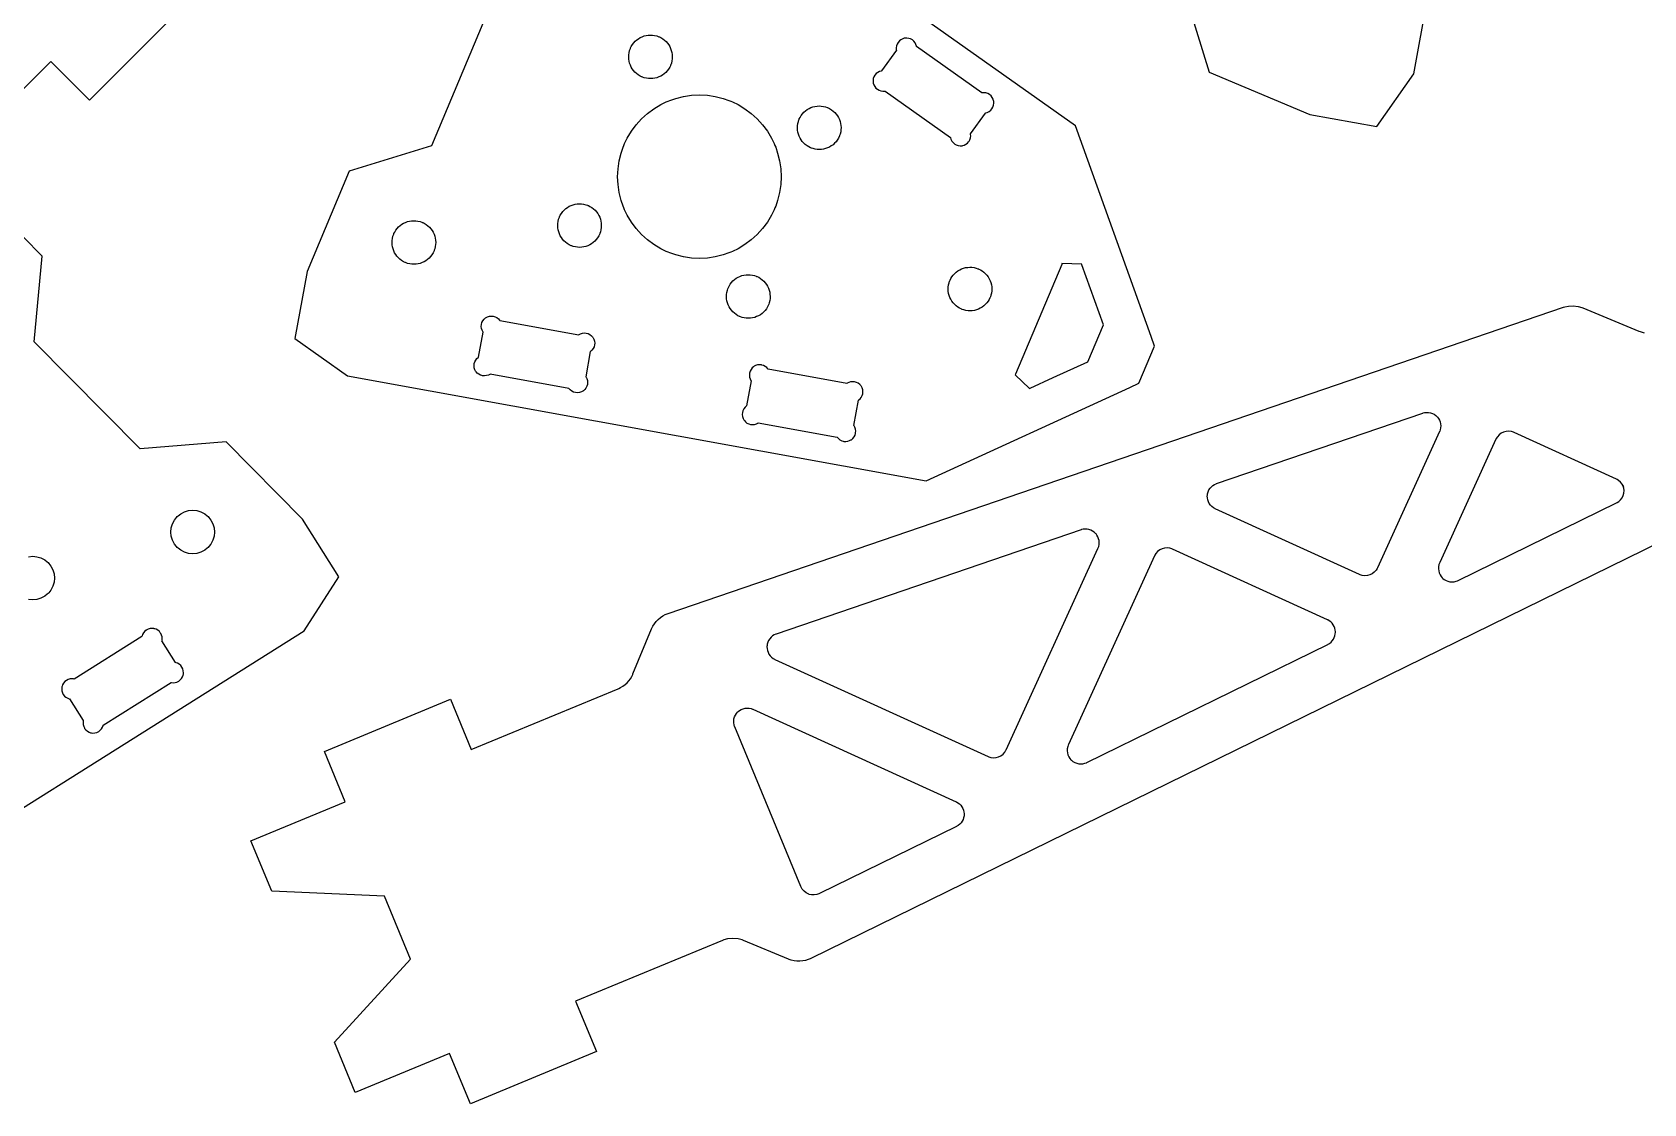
# Model space of a CAD drawing. Extents: x 0 to 997, y 0 to 569.
# Drawn here: x 519.2 to 637.4, y 0.2 to 78.8 of the extents above; entities that cross this region are included whole.
import ezdxf

# ---------------------------------------------------------------- set-up
doc = ezdxf.new("R2010")
doc.units = 0
doc.layers.get('0').update_dxf_attribs({"linetype": 'CONTINUOUS'})

msp = doc.modelspace()

# ---------------------------------------------------------------- linework, layer by layer
at = {"color": 0}
for points in [[(587.854, 83.3313), (593.475, 86.2197), (603.665, 81.936), (605.533, 75.8989), (612.897, 72.8033), (617.817, 71.9092), (620.551, 75.7714), (628.269, 118.237), (621.404, 133.165), (621.092, 133.845), (618.372, 134.988), (617.668, 134.736), (602.199, 129.197), (577.256, 93.9725), (576.41, 89.3165), (580.49, 86.4271), (587.854, 83.3313)], [(549.856, 86.3106), (552.743, 80.6897), (548.46, 70.5), (542.422, 68.6315), (539.326, 61.2681), (538.433, 56.3488), (542.294, 53.6139), (584.761, 45.8951), (599.689, 52.7604), (600.369, 53.0735), (601.512, 55.7921), (601.26, 56.4972), (595.721, 71.9664), (560.496, 96.9088), (555.84, 97.755), (552.951, 93.6744), (549.856, 86.3106)], [(563.915, 75.5501), (563.878, 75.5658), (563.768, 75.6204), (563.631, 75.7036), (563.504, 75.7987), (563.389, 75.9047), (563.285, 76.0204), (563.193, 76.145), (563.115, 76.2772), (563.05, 76.4161), (562.997, 76.5606), (562.96, 76.7096), (562.936, 76.8622), (562.928, 77.0171), (562.933, 77.1736), (562.957, 77.3303), (562.994, 77.4864), (563.033, 77.6029), (563.05, 77.6407), (563.065, 77.6785), (563.119, 77.7886), (563.203, 77.9261), (563.299, 78.0526), (563.404, 78.1679), (563.519, 78.2714), (563.644, 78.3626), (563.776, 78.4411), (563.915, 78.5065), (564.06, 78.5585), (564.21, 78.5965), (564.361, 78.62), (564.517, 78.6288), (564.674, 78.6222), (564.829, 78.6), (564.986, 78.5615), (565.103, 78.5222), (565.14, 78.5065), (565.178, 78.491), (565.287, 78.4364), (565.425, 78.3532), (565.553, 78.2581), (565.668, 78.1521), (565.771, 78.0362), (565.863, 77.9118), (565.94, 77.7796), (566.006, 77.6407), (566.058, 77.4961), (566.096, 77.3471), (566.119, 77.1946), (566.128, 77.0396), (566.122, 76.8832), (566.1, 76.7264), (566.061, 76.5704), (566.022, 76.4539), (566.006, 76.4161), (565.99, 76.3783), (565.936, 76.2681), (565.853, 76.1307), (565.757, 76.004), (565.651, 75.8889), (565.536, 75.7854), (565.411, 75.6942), (565.279, 75.6156), (565.14, 75.5501), (564.996, 75.4983), (564.847, 75.4603), (564.694, 75.4368), (564.539, 75.4281), (564.383, 75.4346), (564.226, 75.4568), (564.069, 75.4951), (563.953, 75.5344), (563.915, 75.5501)], [(584.047, 77.7815), (584.042, 77.8189), (584.007, 77.9281), (583.94, 78.0594), (583.851, 78.1733), (583.742, 78.2674), (583.617, 78.3389), (583.479, 78.3857), (583.333, 78.405), (583.219, 78.401), (583.182, 78.3946), (583.144, 78.3882), (583.036, 78.354), (582.904, 78.2872), (582.79, 78.1976), (582.696, 78.0888), (582.625, 77.9639), (582.578, 77.8267), (582.558, 77.6806), (582.563, 77.5663), (582.569, 77.5289), (581.483, 75.9957), (581.446, 75.9893), (581.338, 75.9551), (581.206, 75.8883), (581.092, 75.7987), (580.997, 75.6899), (580.926, 75.565), (580.879, 75.4278), (580.86, 75.2817), (580.864, 75.1674), (580.871, 75.13), (580.876, 75.0928), (580.911, 74.9836), (580.978, 74.8522), (581.068, 74.7383), (581.176, 74.6443), (581.301, 74.5728), (581.439, 74.5261), (581.585, 74.5067), (581.699, 74.5107), (581.736, 74.5171), (586.533, 71.1199), (586.54, 71.0837), (586.574, 70.9775), (586.639, 70.8467), (586.728, 70.731), (586.81, 70.6554), (586.84, 70.6342), (586.869, 70.6129), (586.968, 70.5611), (587.107, 70.5149), (587.253, 70.4965), (587.364, 70.5007), (587.4, 70.5069), (587.436, 70.5132), (587.542, 70.5461), (587.672, 70.6117), (587.789, 70.7013), (587.864, 70.7829), (587.885, 70.8128), (587.907, 70.8428), (587.958, 70.9413), (588.004, 71.0801), (588.022, 71.2253), (588.018, 71.3364), (588.012, 71.3726), (589.099, 72.9058), (589.135, 72.9122), (589.244, 72.9464), (589.376, 73.0132), (589.49, 73.1028), (589.583, 73.2117), (589.656, 73.3365), (589.703, 73.4737), (589.721, 73.6199), (589.718, 73.7342), (589.711, 73.7714), (589.704, 73.8088), (589.671, 73.9179), (589.604, 74.0493), (589.514, 74.1632), (589.406, 74.2572), (589.281, 74.3287), (589.143, 74.3756), (588.997, 74.3949), (588.883, 74.3908), (588.846, 74.3844), (584.047, 77.7815)], [(565.821, 62.6892), (565.683, 62.746), (565.285, 62.9432), (564.779, 63.2468), (564.308, 63.5965), (563.875, 63.9899), (563.481, 64.4235), (563.132, 64.8944), (562.828, 65.3997), (562.631, 65.7994), (562.574, 65.9364), (562.517, 66.0733), (562.374, 66.4956), (562.231, 67.0674), (562.146, 67.6478), (562.117, 68.2325), (562.146, 68.8172), (562.231, 69.3976), (562.374, 69.9694), (562.517, 70.3917), (562.574, 70.5285), (562.631, 70.6656), (562.828, 71.0653), (563.132, 71.5706), (563.481, 72.0415), (563.875, 72.4751), (564.308, 72.8683), (564.779, 73.2182), (565.285, 73.5217), (565.683, 73.719), (565.821, 73.7757), (565.958, 73.8325), (566.381, 73.9756), (566.951, 74.1183), (567.532, 74.2039), (568.117, 74.2325), (568.701, 74.2039), (569.282, 74.1183), (569.854, 73.9756), (570.276, 73.8325), (570.412, 73.7757), (570.55, 73.719), (570.95, 73.5217), (571.456, 73.2182), (571.926, 72.8683), (572.36, 72.4751), (572.753, 72.0415), (573.103, 71.5706), (573.407, 71.0653), (573.604, 70.6656), (573.66, 70.5285), (573.717, 70.3917), (573.86, 69.9694), (574.003, 69.3976), (574.089, 68.8172), (574.117, 68.2325), (574.089, 67.6478), (574.003, 67.0674), (573.86, 66.4956), (573.717, 66.0733), (573.66, 65.9364), (573.604, 65.7994), (573.407, 65.3997), (573.103, 64.8944), (572.753, 64.4235), (572.36, 63.9899), (571.926, 63.5965), (571.456, 63.2468), (570.95, 62.9432), (570.55, 62.746), (570.412, 62.6892), (570.276, 62.6325), (569.854, 62.4893), (569.282, 62.3467), (568.701, 62.261), (568.117, 62.2325), (567.532, 62.261), (566.951, 62.3467), (566.381, 62.4893), (565.958, 62.6325), (565.821, 62.6892)], [(576.3, 70.3435), (576.262, 70.3592), (576.153, 70.4138), (576.015, 70.4969), (575.889, 70.5921), (575.774, 70.6979), (575.669, 70.8137), (575.579, 70.9382), (575.5, 71.0704), (575.435, 71.2093), (575.383, 71.3539), (575.344, 71.5029), (575.321, 71.6556), (575.313, 71.8104), (575.319, 71.9668), (575.342, 72.1236), (575.379, 72.2797), (575.419, 72.3961), (575.435, 72.4339), (575.45, 72.4717), (575.506, 72.5819), (575.588, 72.7194), (575.683, 72.846), (575.789, 72.9613), (575.906, 73.0647), (576.029, 73.1558), (576.161, 73.2344), (576.3, 73.2999), (576.446, 73.3518), (576.594, 73.3897), (576.747, 73.4133), (576.901, 73.4221), (577.058, 73.4156), (577.215, 73.3932), (577.371, 73.3549), (577.488, 73.3156), (577.525, 73.2999), (577.563, 73.2842), (577.674, 73.2297), (577.811, 73.1464), (577.938, 73.0514), (578.053, 72.9454), (578.156, 72.8296), (578.247, 72.7051), (578.325, 72.5729), (578.392, 72.434), (578.443, 72.2894), (578.481, 72.1404), (578.504, 71.9879), (578.514, 71.8329), (578.507, 71.6765), (578.485, 71.5197), (578.446, 71.3637), (578.407, 71.2472), (578.392, 71.2093), (578.375, 71.1717), (578.321, 71.0614), (578.238, 70.9239), (578.143, 70.7974), (578.036, 70.6821), (577.921, 70.5786), (577.796, 70.4875), (577.664, 70.4089), (577.525, 70.3435), (577.381, 70.2915), (577.232, 70.2536), (577.079, 70.23), (576.924, 70.2213), (576.768, 70.2278), (576.611, 70.2501), (576.456, 70.2885), (576.339, 70.3278), (576.3, 70.3435)], [(533.387, 48.7729), (527.089, 48.2553), (519.315, 56.1124), (519.899, 62.4049), (514.281, 68.0826), (510.078, 70.7914), (506.074, 68.2697), (482.69, 31.9903), (483.321, 15.5718), (483.35, 14.8233), (485.424, 12.727), (486.172, 12.6904), (502.583, 11.8872), (539.107, 34.8858), (541.671, 38.8636), (539.007, 43.0947), (533.387, 48.7729)], [(558.708, 63.165), (558.671, 63.1807), (558.561, 63.2353), (558.424, 63.3185), (558.297, 63.4136), (558.182, 63.5196), (558.078, 63.6353), (557.988, 63.7599), (557.908, 63.8921), (557.843, 64.031), (557.792, 64.1754), (557.753, 64.3244), (557.729, 64.4771), (557.721, 64.6321), (557.728, 64.7885), (557.75, 64.9451), (557.787, 65.1013), (557.828, 65.2178), (557.843, 65.2556), (557.858, 65.2933), (557.912, 65.4035), (557.996, 65.541), (558.092, 65.6676), (558.197, 65.7828), (558.314, 65.8863), (558.438, 65.9775), (558.569, 66.0561), (558.708, 66.1215), (558.853, 66.1733), (559.003, 66.2114), (559.156, 66.2349), (559.31, 66.2436), (559.467, 66.2371), (559.624, 66.2149), (559.779, 66.1765), (559.896, 66.1372), (559.933, 66.1215), (559.971, 66.1058), (560.082, 66.0512), (560.219, 65.9681), (560.346, 65.8729), (560.461, 65.7669), (560.564, 65.6513), (560.656, 65.5267), (560.733, 65.3944), (560.8, 65.2556), (560.851, 65.1111), (560.889, 64.9621), (560.912, 64.8094), (560.921, 64.6544), (560.915, 64.4981), (560.893, 64.3412), (560.854, 64.1853), (560.815, 64.0688), (560.8, 64.031), (560.783, 63.9932), (560.729, 63.8829), (560.646, 63.7456), (560.551, 63.6189), (560.444, 63.5038), (560.329, 63.4003), (560.204, 63.309), (560.072, 63.2306), (559.933, 63.165), (559.789, 63.1131), (559.64, 63.0751), (559.488, 63.0517), (559.332, 63.0429), (559.176, 63.0494), (559.019, 63.0717), (558.863, 63.1101), (558.747, 63.1494), (558.708, 63.165)], [(546.554, 61.9222), (546.517, 61.9379), (546.407, 61.9925), (546.269, 62.0757), (546.143, 62.1708), (546.028, 62.2768), (545.924, 62.3925), (545.833, 62.5171), (545.754, 62.6493), (545.689, 62.7882), (545.637, 62.9326), (545.599, 63.0817), (545.575, 63.2343), (545.567, 63.3892), (545.574, 63.5457), (545.596, 63.7024), (545.633, 63.8585), (545.674, 63.975), (545.689, 64.0126), (545.704, 64.0506), (545.76, 64.1607), (545.842, 64.2982), (545.938, 64.4247), (546.043, 64.54), (546.16, 64.6435), (546.283, 64.7346), (546.415, 64.8132), (546.554, 64.8786), (546.699, 64.9306), (546.849, 64.9685), (547.001, 64.9921), (547.156, 65.0008), (547.313, 64.9943), (547.469, 64.9719), (547.625, 64.9336), (547.742, 64.8943), (547.779, 64.8786), (547.817, 64.8631), (547.928, 64.8085), (548.065, 64.7251), (548.192, 64.6301), (548.307, 64.5242), (548.41, 64.4083), (548.501, 64.2839), (548.579, 64.1517), (548.646, 64.0128), (548.697, 63.8682), (548.735, 63.7192), (548.758, 63.5667), (548.768, 63.4117), (548.761, 63.2553), (548.739, 63.0985), (548.7, 62.9425), (548.661, 62.826), (548.646, 62.7882), (548.629, 62.7504), (548.575, 62.6401), (548.492, 62.5028), (548.397, 62.3761), (548.29, 62.261), (548.175, 62.1575), (548.05, 62.0663), (547.918, 61.9876), (547.779, 61.9222), (547.635, 61.8703), (547.486, 61.8324), (547.333, 61.8088), (547.178, 61.8001), (547.022, 61.8065), (546.865, 61.8289), (546.71, 61.8672), (546.593, 61.9065), (546.554, 61.9222)], [(587.36, 58.5078), (587.322, 58.5235), (587.213, 58.5781), (587.075, 58.6612), (586.949, 58.7563), (586.833, 58.8624), (586.729, 58.9781), (586.639, 59.1026), (586.56, 59.2349), (586.494, 59.3738), (586.443, 59.5182), (586.404, 59.6672), (586.381, 59.8197), (586.372, 59.9747), (586.379, 60.1313), (586.401, 60.2879), (586.439, 60.4439), (586.479, 60.5606), (586.494, 60.5982), (586.51, 60.6361), (586.565, 60.7463), (586.649, 60.8837), (586.743, 61.0103), (586.849, 61.1256), (586.965, 61.229), (587.089, 61.3201), (587.221, 61.3987), (587.36, 61.4642), (587.506, 61.5161), (587.654, 61.554), (587.807, 61.5776), (587.961, 61.5864), (588.118, 61.5799), (588.275, 61.5575), (588.431, 61.5192), (588.547, 61.4799), (588.585, 61.4642), (588.622, 61.4486), (588.733, 61.394), (588.871, 61.3108), (588.997, 61.2157), (589.113, 61.1097), (589.215, 60.9939), (589.307, 60.8694), (589.386, 60.7372), (589.451, 60.5983), (589.503, 60.4537), (589.54, 60.3047), (589.564, 60.1522), (589.574, 59.9972), (589.567, 59.8408), (589.544, 59.684), (589.506, 59.5281), (589.467, 59.4115), (589.451, 59.3738), (589.435, 59.336), (589.381, 59.2257), (589.297, 59.0883), (589.203, 58.9617), (589.096, 58.8465), (588.981, 58.7431), (588.856, 58.6518), (588.724, 58.5732), (588.585, 58.5078), (588.44, 58.4558), (588.292, 58.4179), (588.139, 58.3943), (587.983, 58.3857), (587.828, 58.3921), (587.671, 58.4144), (587.515, 58.4528), (587.399, 58.4921), (587.36, 58.5078)], [(594.722, 61.8483), (594.7, 61.7957), (591.314, 53.7406), (591.292, 53.6878), (592.333, 52.6797), (592.385, 52.7036), (594.075, 53.4808), (596.618, 54.6503), (597.761, 57.369), (596.822, 59.9906), (596.19, 61.7553), (596.171, 61.8092), (594.722, 61.8483)], [(571.094, 57.9583), (571.056, 57.974), (570.946, 58.0286), (570.808, 58.1118), (570.682, 58.2068), (570.567, 58.3129), (570.464, 58.4286), (570.372, 58.5532), (570.293, 58.6854), (570.228, 58.8243), (570.176, 58.9688), (570.137, 59.1178), (570.115, 59.2703), (570.106, 59.4254), (570.113, 59.5818), (570.135, 59.7385), (570.174, 59.8946), (570.213, 60.0111), (570.228, 60.0489), (570.243, 60.0867), (570.299, 60.1968), (570.382, 60.3343), (570.476, 60.4608), (570.582, 60.5761), (570.699, 60.6796), (570.822, 60.7708), (570.956, 60.8493), (571.094, 60.9147), (571.239, 60.9667), (571.387, 61.0047), (571.54, 61.0282), (571.694, 61.0369), (571.851, 61.0304), (572.008, 61.0082), (572.164, 60.9697), (572.281, 60.9304), (572.318, 60.9147), (572.357, 60.8992), (572.467, 60.8446), (572.604, 60.7614), (572.731, 60.6663), (572.846, 60.5603), (572.949, 60.4444), (573.04, 60.32), (573.119, 60.1878), (573.185, 60.0489), (573.236, 59.9043), (573.275, 59.7553), (573.297, 59.6028), (573.307, 59.4478), (573.3, 59.2914), (573.278, 59.1347), (573.239, 58.9786), (573.2, 58.8621), (573.185, 58.8243), (573.169, 58.7865), (573.114, 58.6764), (573.031, 58.5389), (572.936, 58.4122), (572.831, 58.2971), (572.714, 58.1936), (572.59, 58.1024), (572.457, 58.0237), (572.318, 57.9583), (572.174, 57.9065), (572.025, 57.8685), (571.872, 57.845), (571.718, 57.8362), (571.561, 57.8428), (571.404, 57.865), (571.249, 57.9033), (571.132, 57.9428), (571.094, 57.9583)], [(559.261, 56.6285), (559.292, 56.65), (559.393, 56.7021), (559.533, 56.7463), (559.678, 56.7619), (559.821, 56.7499), (559.96, 56.7107), (560.089, 56.6453), (560.206, 56.5544), (560.282, 56.47), (560.304, 56.4389), (560.325, 56.4078), (560.378, 56.306), (560.422, 56.1653), (560.438, 56.0213), (560.425, 55.8778), (560.386, 55.7393), (560.321, 55.61), (560.231, 55.4939), (560.146, 55.4168), (560.114, 55.3953), (559.778, 53.5469), (559.8, 53.5158), (559.851, 53.4139), (559.896, 53.2733), (559.911, 53.1292), (559.9, 52.9858), (559.861, 52.8474), (559.794, 52.7181), (559.704, 52.6019), (559.619, 52.5249), (559.589, 52.5033), (559.557, 52.4818), (559.456, 52.4299), (559.315, 52.3857), (559.171, 52.37), (559.028, 52.3821), (558.889, 52.4211), (558.76, 52.4865), (558.643, 52.5774), (558.567, 52.6619), (558.544, 52.6929), (552.761, 53.7443), (552.731, 53.7235), (552.632, 53.6726), (552.493, 53.6279), (552.347, 53.6111), (552.236, 53.6165), (552.2, 53.6231), (552.164, 53.6296), (552.058, 53.6636), (551.928, 53.7306), (551.814, 53.8214), (551.739, 53.9038), (551.718, 53.934), (551.697, 53.9642), (551.646, 54.0632), (551.601, 54.2025), (551.585, 54.3479), (551.59, 54.4589), (551.596, 54.495), (551.603, 54.5313), (551.637, 54.6371), (551.704, 54.7672), (551.794, 54.8819), (551.876, 54.9567), (551.907, 54.9775), (552.243, 56.826), (552.222, 56.8571), (552.169, 56.9589), (552.125, 57.0996), (552.11, 57.2436), (552.122, 57.3871), (552.161, 57.5256), (552.226, 57.6549), (552.317, 57.771), (552.401, 57.8481), (552.433, 57.8696), (552.464, 57.8911), (552.565, 57.9431), (552.707, 57.9872), (552.85, 58.0029), (552.994, 57.9908), (553.132, 57.9517), (553.262, 57.8864), (553.378, 57.7954), (553.456, 57.711), (553.476, 57.6799), (559.261, 56.6285)], [(578.222, 49.1164), (578.243, 49.0861), (578.318, 49.0038), (578.433, 48.9128), (578.563, 48.846), (578.669, 48.8119), (578.706, 48.8053), (578.742, 48.7988), (578.853, 48.7933), (578.997, 48.8101), (579.137, 48.8549), (579.236, 48.9057), (579.267, 48.9265), (579.296, 48.9475), (579.379, 49.0222), (579.469, 49.1369), (579.536, 49.2671), (579.571, 49.3731), (579.578, 49.4092), (579.583, 49.4453), (579.589, 49.5564), (579.572, 49.7017), (579.528, 49.841), (579.476, 49.94), (579.456, 49.9701), (579.792, 51.8186), (579.824, 51.8401), (579.907, 51.9172), (579.999, 52.0332), (580.064, 52.1626), (580.103, 52.3011), (580.115, 52.4444), (580.099, 52.5886), (580.056, 52.7292), (580.003, 52.8311), (579.982, 52.8621), (579.96, 52.8932), (579.883, 52.9778), (579.767, 53.0686), (579.637, 53.134), (579.499, 53.1731), (579.356, 53.1853), (579.211, 53.1696), (579.071, 53.1254), (578.969, 53.0733), (578.938, 53.0518), (573.154, 54.1032), (573.133, 54.1333), (573.058, 54.2157), (572.944, 54.3067), (572.814, 54.3735), (572.708, 54.4075), (572.672, 54.4142), (572.636, 54.4207), (572.525, 54.4261), (572.379, 54.4093), (572.24, 54.3646), (572.14, 54.3138), (572.111, 54.2928), (572.079, 54.2714), (571.994, 54.1943), (571.904, 54.0782), (571.839, 53.9489), (571.8, 53.8103), (571.787, 53.6669), (571.803, 53.5228), (571.847, 53.3822), (571.9, 53.2803), (571.921, 53.2493), (571.585, 51.4008), (571.554, 51.3794), (571.469, 51.3024), (571.378, 51.1862), (571.313, 51.0568), (571.274, 50.9185), (571.262, 50.775), (571.278, 50.631), (571.322, 50.4903), (571.374, 50.3883), (571.396, 50.3574), (571.417, 50.3263), (571.494, 50.2418), (571.61, 50.1508), (571.739, 50.0856), (571.878, 50.0464), (572.021, 50.0342), (572.165, 50.0499), (572.306, 50.0942), (572.408, 50.1461), (572.439, 50.1676), (578.222, 49.1164)], [(605.972, 43.8513), (605.938, 43.8669), (605.839, 43.9244), (605.721, 44.0151), (605.618, 44.1214), (605.533, 44.241), (605.465, 44.3718), (605.418, 44.5117), (605.392, 44.6585), (605.386, 44.7725), (605.387, 44.8103), (605.39, 44.8481), (605.407, 44.9608), (605.447, 45.1044), (605.508, 45.239), (605.588, 45.3626), (605.685, 45.4732), (605.797, 45.5689), (605.924, 45.6476), (606.028, 45.6953), (606.064, 45.7075), (621.19, 50.8803), (621.225, 50.8922), (621.333, 50.9178), (621.478, 50.9335), (621.622, 50.9283), (621.764, 50.9025), (621.9, 50.8567), (622.029, 50.7917), (622.147, 50.7078), (622.231, 50.6332), (622.256, 50.6058), (622.279, 50.5785), (622.346, 50.489), (622.418, 50.3624), (622.469, 50.2279), (622.503, 50.0881), (622.514, 49.945), (622.506, 49.8011), (622.475, 49.6585), (622.439, 49.5532), (622.424, 49.5196), (617.874, 39.5292), (617.853, 39.4833), (617.771, 39.3542), (617.64, 39.2075), (617.486, 39.0911), (617.314, 39.0071), (617.128, 38.9574), (616.936, 38.9437), (616.74, 38.9686), (616.594, 39.0128), (616.549, 39.0336), (605.972, 43.8513)], [(635.407, 44.285), (635.45, 44.3063), (635.572, 44.3868), (635.711, 44.5146), (635.821, 44.6638), (635.903, 44.8296), (635.951, 45.0075), (635.967, 45.1925), (635.947, 45.3801), (635.91, 45.5211), (635.89, 45.5657), (635.915, 45.5069), (635.897, 45.5501), (635.826, 45.6732), (635.71, 45.8189), (635.568, 45.9406), (635.449, 46.0149), (635.406, 46.0343), (627.89, 49.4576), (627.844, 49.4785), (627.699, 49.5226), (627.503, 49.5475), (627.311, 49.534), (627.125, 49.4842), (626.953, 49.4001), (626.799, 49.2837), (626.668, 49.1371), (626.586, 49.0079), (626.565, 48.9621), (622.438, 39.9), (622.422, 39.8646), (622.385, 39.7532), (622.354, 39.6025), (622.349, 39.4507), (622.365, 39.3004), (622.404, 39.1544), (622.465, 39.0154), (622.547, 38.8858), (622.622, 38.7956), (622.651, 38.7683), (622.679, 38.7413), (622.771, 38.6685), (622.903, 38.5899), (623.043, 38.5328), (623.19, 38.4979), (623.342, 38.4856), (623.493, 38.496), (623.643, 38.53), (623.753, 38.5704), (623.787, 38.5876), (635.407, 44.285)], [(529.806, 43.2813), (529.863, 43.3383), (530.057, 43.4864), (530.335, 43.6328), (530.632, 43.7207), (530.938, 43.75), (531.243, 43.7207), (531.539, 43.6328), (531.818, 43.4864), (532.012, 43.3383), (532.069, 43.2813), (532.126, 43.2243), (532.274, 43.0303), (532.421, 42.7521), (532.508, 42.4556), (532.537, 42.15), (532.508, 41.8443), (532.421, 41.5479), (532.274, 41.2696), (532.126, 41.0756), (532.069, 41.0186), (532.012, 40.9615), (531.818, 40.8135), (531.539, 40.6671), (531.243, 40.5793), (530.938, 40.55), (530.632, 40.5793), (530.335, 40.6671), (530.057, 40.8135), (529.863, 40.9615), (529.806, 41.0186), (529.749, 41.0756), (529.601, 41.2696), (529.454, 41.5479), (529.367, 41.8443), (529.338, 42.15), (529.367, 42.4556), (529.454, 42.7521), (529.601, 43.0303), (529.749, 43.2243), (529.806, 43.2813)], [(573.751, 34.6581), (573.715, 34.6458), (573.611, 34.5983), (573.485, 34.5196), (573.372, 34.4239), (573.276, 34.3132), (573.196, 34.1896), (573.136, 34.055), (573.094, 33.9115), (573.078, 33.7986), (573.076, 33.7608), (573.074, 33.7231), (573.081, 33.6092), (573.107, 33.4624), (573.154, 33.3224), (573.221, 33.1917), (573.307, 33.0721), (573.408, 32.9658), (573.528, 32.875), (573.626, 32.8175), (573.66, 32.8018), (589.307, 25.675), (589.353, 25.6542), (589.499, 25.61), (589.693, 25.5851), (589.886, 25.5987), (590.071, 25.6485), (590.243, 25.7325), (590.399, 25.8489), (590.529, 25.9956), (590.61, 26.1247), (590.631, 26.1706), (597.363, 40.9497), (597.378, 40.9833), (597.414, 41.0886), (597.444, 41.2311), (597.453, 41.3751), (597.44, 41.5182), (597.408, 41.6581), (597.357, 41.7925), (597.285, 41.9192), (597.218, 42.0086), (597.193, 42.036), (597.169, 42.0632), (597.086, 42.1379), (596.967, 42.2218), (596.839, 42.2868), (596.703, 42.3326), (596.561, 42.3583), (596.417, 42.3636), (596.272, 42.3479), (596.164, 42.3224), (596.129, 42.3104), (573.751, 34.6581)], [(602.829, 40.8876), (602.783, 40.9086), (602.637, 40.9528), (602.442, 40.9776), (602.249, 40.964), (602.064, 40.9143), (601.892, 40.8303), (601.738, 40.7139), (601.607, 40.5672), (601.525, 40.4381), (601.504, 40.3922), (595.196, 26.5414), (595.179, 26.506), (595.142, 26.3944), (595.113, 26.2438), (595.106, 26.0921), (595.122, 25.9418), (595.161, 25.7958), (595.222, 25.6567), (595.306, 25.5271), (595.381, 25.4369), (595.408, 25.4097), (595.436, 25.3826), (595.529, 25.3099), (595.66, 25.2311), (595.801, 25.1742), (595.949, 25.1393), (596.099, 25.1268), (596.25, 25.1374), (596.4, 25.1712), (596.511, 25.2118), (596.546, 25.2289), (614.228, 33.8994), (614.26, 33.9153), (614.351, 33.9717), (614.463, 34.0594), (614.558, 34.161), (614.639, 34.2744), (614.704, 34.3979), (614.751, 34.5299), (614.779, 34.6685), (614.787, 34.7758), (614.787, 34.8115), (614.786, 34.8474), (614.775, 34.9546), (614.743, 35.0921), (614.692, 35.2228), (614.624, 35.3443), (614.54, 35.4554), (614.44, 35.5542), (614.328, 35.6388), (614.235, 35.6925), (614.201, 35.7074), (602.829, 40.8876)], [(522.242, 31.3561), (522.204, 31.3646), (522.09, 31.3747), (521.943, 31.3633), (521.804, 31.3242), (521.675, 31.2594), (521.561, 31.1715), (521.465, 31.0626), (521.392, 30.935), (521.351, 30.8279), (521.343, 30.791), (521.335, 30.7542), (521.325, 30.6401), (521.336, 30.4933), (521.375, 30.3536), (521.44, 30.2251), (521.528, 30.1113), (521.637, 30.0156), (521.765, 29.9418), (521.872, 29.9018), (521.908, 29.8933), (522.91, 28.3036), (522.901, 28.2679), (522.892, 28.1571), (522.901, 28.0111), (522.94, 27.87), (522.988, 27.7689), (523.007, 27.7378), (523.026, 27.7068), (523.097, 27.6212), (523.208, 27.5254), (523.335, 27.4529), (523.439, 27.4142), (523.475, 27.4061), (523.511, 27.3981), (523.622, 27.3878), (523.768, 27.3982), (523.908, 27.4368), (524.01, 27.4833), (524.04, 27.5028), (524.072, 27.5224), (524.157, 27.5935), (524.253, 27.704), (524.326, 27.8311), (524.364, 27.9354), (524.372, 27.9713), (529.347, 31.1037), (529.383, 31.0954), (529.499, 31.0851), (529.644, 31.0965), (529.785, 31.1357), (529.912, 31.2004), (530.026, 31.2885), (530.122, 31.3974), (530.196, 31.5249), (530.236, 31.6321), (530.244, 31.6689), (530.253, 31.7058), (530.264, 31.8197), (530.251, 31.9667), (530.213, 32.1062), (530.149, 32.2347), (530.06, 32.3486), (529.951, 32.4443), (529.824, 32.5181), (529.717, 32.5581), (529.679, 32.5665), (528.679, 34.1563), (528.686, 34.1921), (528.697, 34.3028), (528.686, 34.4488), (528.647, 34.5899), (528.601, 34.691), (528.582, 34.7219), (528.563, 34.7532), (528.492, 34.8387), (528.381, 34.9346), (528.253, 35.0069), (528.149, 35.0457), (528.114, 35.0538), (528.078, 35.0619), (527.967, 35.0722), (527.821, 35.0617), (527.679, 35.0231), (527.579, 34.9767), (527.547, 34.9571), (527.517, 34.9375), (527.431, 34.8664), (527.335, 34.7558), (527.262, 34.6288), (527.224, 34.5244), (527.215, 34.4886), (522.242, 31.3561)], [(576.929, 15.6099), (576.883, 15.5875), (576.736, 15.5389), (576.536, 15.5089), (576.333, 15.5199), (576.183, 15.5543), (576.136, 15.5722), (576.088, 15.5903), (575.953, 15.6639), (575.793, 15.7896), (575.662, 15.9447), (575.585, 16.0779), (575.565, 16.125), (570.708, 27.8483), (570.694, 27.8835), (570.661, 27.9931), (570.637, 28.1406), (570.635, 28.2886), (570.654, 28.4347), (570.694, 28.5764), (570.756, 28.7111), (570.838, 28.8367), (570.911, 28.924), (570.938, 28.9504), (570.965, 28.9767), (571.056, 29.0475), (571.183, 29.1244), (571.321, 29.1811), (571.464, 29.2167), (571.61, 29.2308), (571.758, 29.2233), (571.904, 29.1935), (572.012, 29.1568), (572.047, 29.1411), (586.96, 22.3487), (586.992, 22.3339), (587.085, 22.28), (587.199, 22.1956), (587.297, 22.0968), (587.382, 21.9857), (587.45, 21.864), (587.5, 21.7335), (587.532, 21.5958), (587.544, 21.4887), (587.544, 21.4529), (587.544, 21.4172), (587.536, 21.3097), (587.508, 21.1712), (587.461, 21.0393), (587.397, 20.9157), (587.317, 20.8024), (587.219, 20.7008), (587.108, 20.6131), (587.017, 20.5565), (586.985, 20.5408), (576.929, 15.6099)]]:
    msp.add_lwpolyline(points, close=True, dxfattribs=at)
for points in [[(529.019, 79.5075), (523.363, 73.8507), (520.535, 76.6792), (515.231, 71.3758)], [(638.661, 41.426), (576.304, 10.8483), (576.256, 10.8248), (576.107, 10.7645), (575.904, 10.7026), (575.697, 10.6628), (575.486, 10.6451), (575.276, 10.6495), (575.067, 10.6762), (574.86, 10.725), (574.707, 10.7759), (574.658, 10.7963), (571.343, 12.1694), (571.343, 12.1694), (571.253, 12.207), (570.967, 12.2836), (570.578, 12.3217), (570.189, 12.2836), (569.903, 12.207), (569.813, 12.1694), (559.029, 7.7029), (560.56, 4.0074), (551.321, 0.1806), (549.79, 3.8761), (542.861, 1.006), (541.331, 4.7015), (546.921, 10.8027), (545.006, 15.4271), (536.739, 15.7881), (535.207, 19.4836), (542.136, 22.3536), (540.606, 26.0492), (549.844, 29.8761), (551.375, 26.1806), (562.158, 30.6471), (562.204, 30.666), (562.338, 30.7318), (562.506, 30.8329), (562.662, 30.9496), (562.807, 31.0806), (562.939, 31.2251), (563.056, 31.3822), (563.157, 31.5506), (563.222, 31.6837), (563.242, 31.7294), (564.614, 35.0446), (564.635, 35.094), (564.707, 35.2378), (564.818, 35.4185), (564.947, 35.5853), (565.093, 35.7374), (565.254, 35.8733), (565.429, 35.9918), (565.617, 36.0915), (565.764, 36.1543), (565.815, 36.1717), (631.531, 58.6433), (631.615, 58.6726), (631.882, 58.7292), (632.24, 58.75), (632.597, 58.7065), (632.86, 58.6332), (632.943, 58.5987), (637.058, 56.8938), (637.149, 56.8562), (637.436, 56.7796)], [(518.892, 40.3397), (519.197, 40.369), (519.503, 40.3397), (519.799, 40.2518), (520.078, 40.1054), (520.271, 39.9574), (520.328, 39.9003), (520.385, 39.8433), (520.533, 39.6493), (520.679, 39.3711), (520.768, 39.0746), (520.797, 38.769), (520.768, 38.4635), (520.679, 38.1669), (520.533, 37.8886), (520.385, 37.6946), (520.328, 37.6376), (520.271, 37.5806), (520.078, 37.4325), (519.799, 37.2861), (519.503, 37.1983), (519.197, 37.169), (518.892, 37.1983)]]:
    msp.add_lwpolyline(points, dxfattribs=at)

doc.saveas('drawing.dxf')
